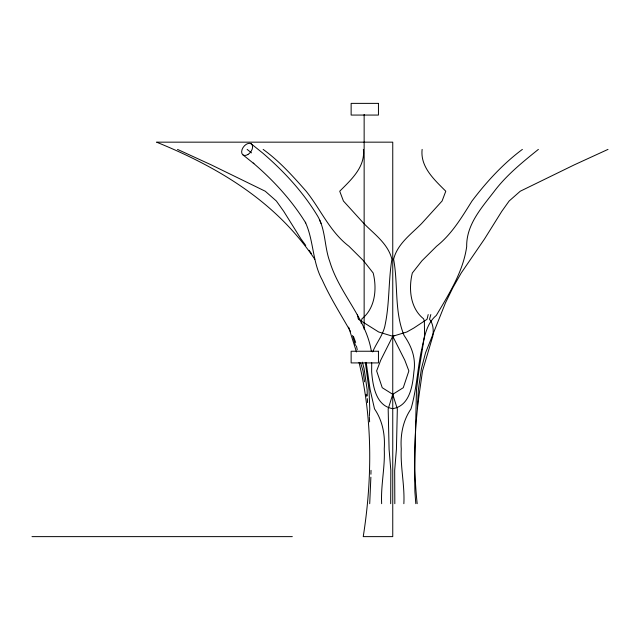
<?xml version="1.0" encoding="UTF-8"?>
<svg xmlns="http://www.w3.org/2000/svg" width="640" height="640" viewBox="0 0 640 640"><rect width="100%" height="100%" fill="white"/><g stroke="black" fill="none" stroke-linecap="round" stroke-linejoin="round"><path stroke-width="0.96" d="M403.856 503.688C404.8 485.48 400.4 467.48 401.248 449.272L401.264 448.984C400.272 434.76 402.952 420.672 410.992 408.896C416.304 390.584 417.336 371.52 420.912 352.88C423.952 340.136 425.528 324.304 436.296 315.456C449.04 293.896 463.176 271.76 466.704 246.496L466.68 246.216C466.424 224.36 481.864 207.48 494.336 191.224C506.616 174.984 522.624 162.08 538.384 149.392M363.384 149.392C365.408 167.032 350.976 179.896 339.728 191.224L343.424 201.008L363.904 223.552C374.528 234.352 388 243.728 391.904 259.232C388.384 280.792 389.632 302.872 385.24 324.264C383.568 334.656 376.472 342.552 372.696 351.928M361.12 323.176L361.92 318.808C375.344 308.176 377.072 288.584 373.176 273L363.584 260.808L348.912 246.216C329.872 231.736 320.72 209.424 306.152 191.224C292.904 176.2 279.48 161.168 263.136 149.392M394.816 503.688L394.68 470.32L396.424 449.272L397.336 408.896L392.752 394.32L382.232 387.704L376.64 370.92L380.672 360.288L392.752 336.272L406.88 331.968L413.92 327.984L427.048 319.288L428.192 314.56M370.872 477.184L369.712 503.688M370.928 474.24L371.008 470.32M369.384 416L369.768 408.896L369.016 389.592L365.328 362.376M371.712 362.752L371.648 372C372.872 385.92 375.88 405.984 392.752 408.656C409.632 405.984 412.64 385.92 413.864 372C416.112 358.248 411.72 346.528 404.104 335.504C394.136 311.336 398.304 284.496 393.608 259.232C397.512 243.728 410.984 234.352 421.608 223.552L442.088 201.008L445.784 191.224C434.528 179.896 420.104 167.032 422.128 149.392M417.36 408.656L418.384 389.576L421.416 368.688L425.528 352.856L445.496 302.816L452.952 287.536L461.208 273L484.496 239.008L501.768 211.36L509.144 201.008L520.256 191.224L574.272 164.864L608 149.392M430.824 314.56L429.52 319.288C433.424 323.92 433.672 330.528 432.784 336.272L422.512 370.92L420.136 387.704C414.416 425.808 413.072 464.608 417.096 502.96L417.168 503.688M522.376 149.392C503.024 163.84 486.528 181.816 472.008 201.008C461.744 217.288 451.952 234.032 436.6 246.216L421.928 260.808L412.336 273C408.44 288.584 410.168 308.176 423.592 318.808L424.368 321.28L424.568 335.504L418.872 370.92L416.496 389.592L414.504 470.32L414.912 491.904L415.8 503.688M358.464 319.288L378.632 331.968L392.752 336.272L394.624 335.504M32 536.624L292.312 536.624M177.512 149.392L211.24 164.864L265.248 191.224L276.368 201.008L283.744 211.36L301.016 239.008L305.728 245.416M247.128 149.392L251.52 152.88M251.08 143.728L262.664 153.016C283.96 171.28 303.4 192.344 317.872 216.464C325.768 230.296 324.36 246.928 329.792 261.584C339.336 293.536 366.064 318.184 371.384 351.416M243.168 155.056L253.872 163.624L253.24 163.088C273.424 180.336 291.736 200.28 305.712 222.92L305.36 222.256C313.856 240.656 312.296 262.224 322.36 280.232C330.4 298.12 340.992 314.688 350.616 331.736M309.136 250.28L311.4 253.536M392.752 336.272L404.84 360.288L408.872 370.92L403.272 387.704L392.752 394.32L388.176 408.896L389.088 449.272L390.824 470.32L390.688 503.688M319.592 219.944L321.048 223.424M355.68 342.48L353.432 336.384M348.656 327.16L356.48 351.968M355.464 345.432L352.552 335.504M360.648 362.944L363 370.92L364.536 381.784M362.4 362.168L364.096 368.688L367.128 389.576L367.288 395.92M359.024 362.376C372.736 419.336 372.288 478.968 363.24 536.624L392.752 536.624L392.752 142.16L156.56 142.16C203.376 161.152 248.832 186.024 284.552 222.32A264.328 263.568 -85.6 0 1 314.792 259.232M357.32 314.56L358.24 318.808M356.44 345.968L357.24 349.672M366.176 362.376L370.104 389.592L374.52 408.896C382.56 420.672 385.24 434.76 384.248 448.984L384.264 449.272C385.112 467.48 380.704 485.48 381.656 503.688M366.192 394.32L366.456 396.264M369.336 416.912L369.616 421.864M367.36 398.64L367.576 402.6M364.144 114.416L364.144 329.192M378.448 103.376L351.136 103.376L351.136 115.064L378.448 115.064L378.448 103.376M378.448 351.24L351.136 351.24L351.136 362.92L378.448 362.92L378.448 351.24M247.904 154.52A6.92 4.392 -52.1 0 0 251.44 143.976A6.92 4.392 -52.1 0 0 242.032 149.672A6.92 4.392 -52.1 0 0 247.904 154.52"/></g></svg>
